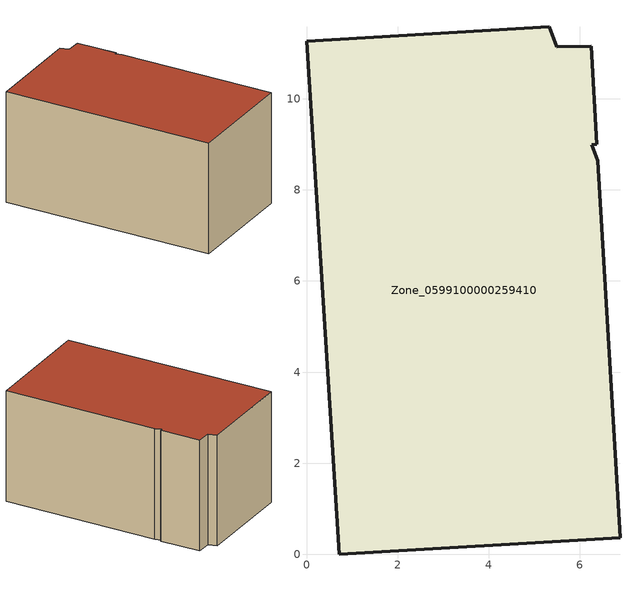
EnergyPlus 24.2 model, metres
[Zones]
Zone_0599100000259410
 floor ground (C_G): 6.37,8.99 6.26,8.99 6.39,8.64 6.88,0.37 0.72,0 0,11.26 5.33,11.58 5.49,11.14 6.24,11.14 z0
 wall outside (C_F): 0.72,0 6.88,0.37 6.39,8.64 6.26,8.99 6.37,8.99 6.24,11.14 5.49,11.14 5.33,11.58 0,11.26 0.72,0 z0:6.05
 roof outside (C_R): 6.26,8.99 6.37,8.99 6.24,11.14 5.49,11.14 5.33,11.58 0,11.26 0.72,0 6.88,0.37 6.39,8.64 z6.05
[BUILDING]
Pand.0599100000259410: North Axis=0; Terrain=City; Loads Convergence Tolerance Value=0.04; Temperature Convergence Tolerance Value=0.4; Solar Distribution=FullExterior; Maximum Number of Warmup Days=25; Minimum Number of Warmup Days=1
[Site:Location]
Rotterdam.The.Hague.AP_ZH_NLD Design_Conditions: Latitude=51.96; Longitude=4.45; Time Zone=1; Elevation=-4.5
[SITE:GROUNDTEMPERATURE:BUILDINGSURFACE]
18, 18, 18, 18, 18, 18, 18, 18, 18, 18, 18, 18
[MATERIAL] Thermal Absorptance=0.9; Solar Absorptance=0.7; Visible Absorptance=0.7
Name | Roughness | Thickness | Conductivity | Density | Specific Heat
G.TI.1946-1964 | MediumSmooth | 0.15 | 1 | 540 | 1210
F.TI.1946-1964 | Rough | 0.3 | 0.857143 | 1920 | 840
R.TI.1946-1964 | MediumRough | 0.2 | 0.277778 | 1500 | 1000
[CONSTRUCTION]
C_G: G.TI.1946-1964
C_F: F.TI.1946-1964
C_R: R.TI.1946-1964
[ZONE]
Zone_0599100000259410: Type=1; Multiplier=1; Ceiling Height=Autocalculate; Volume=Autocalculate; Floor Area=autocalculate; Part of Total Floor Area=Yes
[ZONEINFILTRATION:DESIGNFLOWRATE]
Infil_Zone_0599100000259410: Zone or ZoneList or Space or SpaceList=Zone_0599100000259410; Schedule=AlwaysOn; Design Flow Rate Calculation Method=Flow/Area; Flow Rate per Floor Area=0.003; Constant Term Coefficient=1; Temperature Term Coefficient=0; Velocity Term Coefficient=0; Velocity Squared Term Coefficient=0
[HVACTEMPLATE:ZONE:IDEALLOADSAIRSYSTEM]
Zone_0599100000259410: Maximum Heating Supply Air Temperature=50; Minimum Cooling Supply Air Temperature=13; Maximum Heating Supply Air Humidity Ratio=0.0156; Minimum Cooling Supply Air Humidity Ratio=0.0077; Heating Limit=NoLimit; Cooling Limit=NoLimit; Dehumidification Control Type=ConstantSensibleHeatRatio; Cooling Sensible Heat Ratio=0.7; Dehumidification Setpoint=60; Humidification Control Type=None; Humidification Setpoint=30; Outdoor Air Method=None; Outdoor Air Flow Rate per Person=0.00944; Outdoor Air Flow Rate per Zone Floor Area=0; Outdoor Air Flow Rate per Zone=0; Demand Controlled Ventilation Type=None; Outdoor Air Economizer Type=NoEconomizer; Heat Recovery Type=None; Sensible Heat Recovery Effectiveness=0.7; Latent Heat Recovery Effectiveness=0.65
[ZONECONTROL:THERMOSTAT]
ThermostatControl_Zone_0599100000259410: Zone or ZoneList=Zone_0599100000259410; Control Type Schedule=DualSetpointControlType; Control 1=Thermostat_Zone_0599100000259410; Temperature Difference Between Cutout And Setpoint=0
[THERMOSTATSETPOINT:DUALSETPOINT]
Thermostat_Zone_0599100000259410: Heating Setpoint Temperature Schedule=HeatingSetpoint_Zone_0599100000259410; Cooling Setpoint Temperature Schedule=CoolingSetpoint_Zone_0599100000259410
[SCHEDULE:COMPACT]
HeatingSetpoint_Zone_0599100000259410: Through: 12/31, For: AllDays, Until: 24:00, 21
CoolingSetpoint_Zone_0599100000259410: Through: 12/31, For: AllDays, Until: 24:00, 24
DualSetpointControlType: Through: 12/31, For: AllDays, Until: 24:00, 4
AlwaysOn: Through: 12/31, For: AllDays, Until: 24:00, 1
